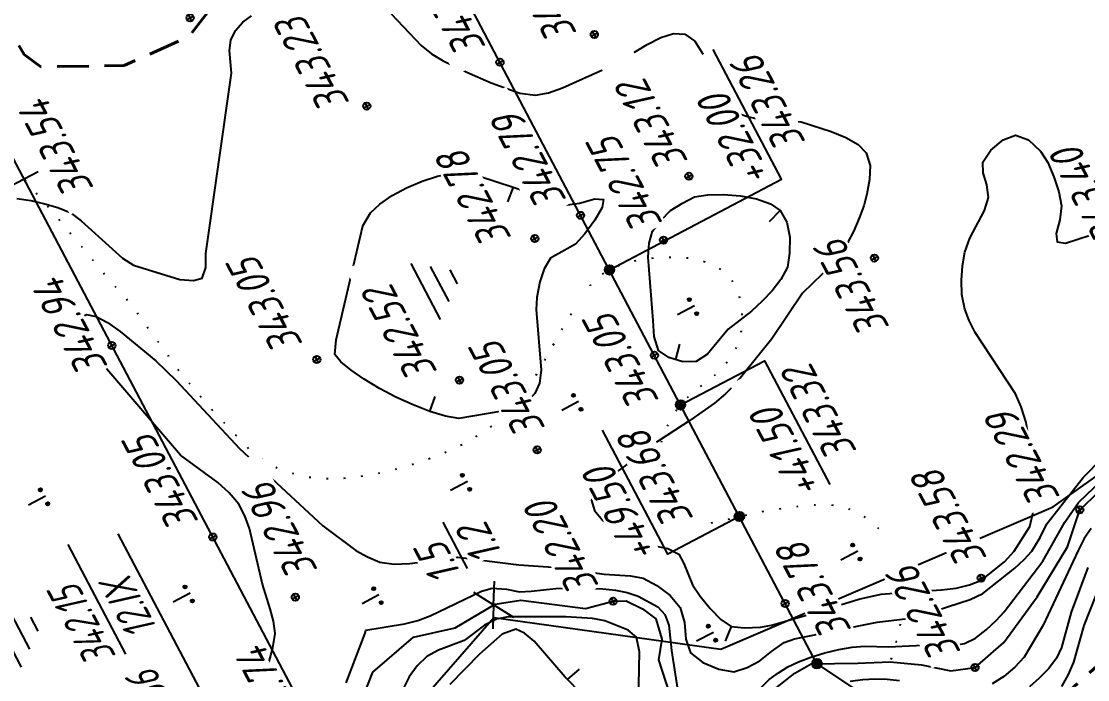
# Model space of a CAD drawing. Extents: x 1517488 to 1518012, y 2189588 to 2190112.
# Drawn here: x 1517759.7 to 1517827, y 2189834.9 to 2189876.4 of the extents above; entities that cross this region are included whole.
import ezdxf
from ezdxf.enums import TextEntityAlignment as Align

# ---------------------------------------------------------------- set-up
doc = ezdxf.new("R2010")
doc.units = 0
doc.linetypes.add('IZ_HIDDEN', pattern=[3, 2, -1])
doc.linetypes.add('ИИDot', pattern=[1, 0, -1])
for name, color, linetype, lineweight in [('ИИ_БОЛОТО_025', 3, 'Continuous', 25), ('ИИ_ГИДРОГРАФИЯ_025', 3, 'Continuous', 25), ('ИИ_ГИДРОЛОГИЯ_025', 150, 'Continuous', 25), ('ИИ_КОНТУР_025', 7, 'ИИDot', 25), ('ИИ_ОТМЕТКА_025', 7, 'Continuous', 25), ('ИИ_ПИКЕТАЖ_025', 7, 'Continuous', 25), ('ИИ_РАЗМЕР_025', 7, 'Continuous', 25), ('ИИ_РЕЛЬЕФ_025', 34, 'Continuous', 25), ('ИИ_ТЕКСТ_025', 7, 'Continuous', 25), ('ИИ_ТРАССА_ТРУБ_025', 7, 'Continuous', 25), ('ИИ_УГОДЬЯ_025', 7, 'Continuous', 25)]:
    doc.layers.add(name, color=color, linetype=linetype, lineweight=lineweight)
doc.styles.add('VNIPISIMPLEXCUR', font='simplex.shx', dxfattribs={"width": 0.8, "oblique": 15})
doc.dimstyles.new('ИИ-1000-м-dm$2', dxfattribs={"dimtxt": 2.5, "dimasz": 2.5, "dimexe": 1.25, "dimexo": 0, "dimgap": 1, "dimtad": 2, "dimtoh": 1, "dimzin": 1, "dimdsep": 46, "dimtxsty": 'VNIPISIMPLEXCUR', "dimcen": 2.5, "dimaunit": 1, "dimazin": 0, "dimtfac": 1, "dimtmove": 1, "dimatfit": 2, "dimfxl": 1, "dimarcsym": 0})

# ---------------------------------------------------------------- blocks, each defined once
blk = doc.blocks.new('PICKET')
at = {"color": 0, "linetype": 'Continuous', "lineweight": 25}
for p, q in [((-0.23, 0), (0.23, 0)), ((0, 0.23), (0, -0.23))]:
    blk.add_line(p, q, dxfattribs=at)
blk.add_circle((0, 0), 0.23, dxfattribs=at)
at = {"color": 0, "linetype": 'Continuous', "style": 'VNIPISIMPLEXCUR', "oblique": 15, "width": 0.8}
blk.add_attdef('OTMETKA', (1.25, 0.3), '', height=2, dxfattribs=at)
at = {"color": 8, "linetype": 'Continuous', "style": 'VNIPISIMPLEXCUR', "oblique": 15, "width": 0.8, "flags": 1}
blk.add_attdef('NOMER', (1.25, -2.7), '', height=2, dxfattribs=at)
blk = doc.blocks.new('ИИ05407')
at = {"linetype": 'Continuous', "lineweight": 25}
h = blk.add_hatch(color=0, dxfattribs=at)
edge = h.paths.add_edge_path()
edge.add_arc((-0.5, 0.1), 0.1, 0, 360)
h = blk.add_hatch(color=0, dxfattribs=at)
edge = h.paths.add_edge_path()
edge.add_arc((0.5, 0.1), 0.1, 0, 360)
at = {"color": 0, "linetype": 'Continuous', "lineweight": 25}
blk.add_lwpolyline([(0, 0), (0, 1.2)], dxfattribs=at)
for centre in [(-0.5, 0.1), (0.5, 0.1)]:
    blk.add_circle(centre, 0.1, dxfattribs=at)
blk = doc.blocks.new('ИИ05468')
at = {"color": 0, "linetype": 'Continuous', "lineweight": 25}
for points in [[(-2, 1), (2, 1)], [(-1.25, 0), (1.25, 0)], [(-0.5, -1), (0.5, -1)]]:
    blk.add_lwpolyline(points, dxfattribs=at)
blk = doc.blocks.new('ИИ15001')
at = {"color": 0, "linetype": 'Continuous', "lineweight": 25}
blk.add_lwpolyline([(0, 1), (0, -1)], dxfattribs=at)
at = {"color": 0, "linetype": 'Continuous', "lineweight": 25, "style": 'VNIPISIMPLEXCUR', "oblique": 15, "width": 0.8}
blk.add_attdef('STATIONING', text='', height=2, dxfattribs=at).set_placement((0, 2), align=Align.CENTER)
at = {"color": 7, "linetype": 'Continuous', "lineweight": 25, "style": 'VNIPISIMPLEXCUR', "oblique": 15, "width": 0.8}
blk.add_attdef('HEIGHT', text='', height=2, dxfattribs=at).set_placement((0, -2), align=Align.TOP_CENTER)
blk = doc.blocks.new('ИИ053296')
at = {"color": 0, "linetype": 'Continuous', "lineweight": 25}
blk.add_lwpolyline([(0, 0), (1, 0)], dxfattribs=at)
blk = doc.blocks.new('ИИ052382')
at = {"color": 0, "linetype": 'Continuous', "lineweight": 25}
blk.add_lwpolyline([(1.299, 0.75), (0, 0), (1.299, -0.75)], dxfattribs=at)
at = {"color": 0, "linetype": 'Continuous', "style": 'VNIPISIMPLEXCUR', "oblique": 15, "width": 0.8}
for tag, p in [('WIDTH', (2, 0.7)), ('DEPTH', (2, -2.7))]:
    blk.add_attdef(tag, p, '', height=2, dxfattribs=at)
blk = doc.blocks.new('ИИ052821')
at = {"linetype": 'Continuous', "lineweight": 25}
for points in [[(0.5, 3.2), (0.5, 4), (-0.5, 4), (-0.5, 3.2)], [(0.5, 1.6), (0.5, 2.4), (-0.5, 2.4), (-0.5, 1.6)], [(0.5, 0), (0.5, 0.8), (-0.5, 0.8), (-0.5, 0)]]:
    blk.add_hatch(color=0, dxfattribs=at).paths.add_polyline_path(points)
at = {"color": 0, "linetype": 'Continuous', "lineweight": 25}
blk.add_lwpolyline([(-0.5, 0), (0.5, 0), (0.5, 4), (-0.5, 4)], close=True, dxfattribs=at)
for points in [[(-0.5, 3.2), (0.5, 3.2)], [(-0.5, 2.4), (0.5, 2.4)], [(-0.5, 1.6), (0.5, 1.6)], [(-0.5, 0.8), (0.5, 0.8)]]:
    blk.add_lwpolyline(points, dxfattribs=at)
at = {"color": 0, "linetype": 'Continuous', "style": 'VNIPISIMPLEXCUR', "oblique": 15, "width": 0.8}
for tag, p in [('HEIGHT', (1.2, 2.7)), ('DATA', (1.2, -0.7))]:
    blk.add_attdef(tag, p, '', height=2, dxfattribs=at)
at = {"color": 0, "linetype": 'Continuous', "style": 'VNIPISIMPLEXCUR', "oblique": 15, "width": 0.8, "flags": 8}
blk.add_attdef('CAPTION', text='', height=2, dxfattribs=at).set_placement((-1.75, 0), align=Align.RIGHT)
blk = doc.blocks.new('*D23')
at = {"layer": 'Defpoints', "color": 0, "transparency": 16777216}
for p in [(1517814.441, 2189993.765), (1517707.086, 2189966.699), (1517724.752, 2189945.437), (1517583.525, 2189878.795), (1517834.42, 2189724.983)]:
    blk.add_point(p, dxfattribs=at)
at = {"layer": 'ИИ_РАЗМЕР_025', "color": 0, "lineweight": -2, "transparency": 16777216}
for p, q in [((1517724.44, 2189943.751), (1517731.324, 2189944.207)), ((1517731.324, 2189944.207), (1517734.849, 2189937.516))]:
    blk.add_line(p, q, dxfattribs=at)
blk.add_arc((1517718.097, 2189945.797), 6.664, 315.03946, 9.20858, dxfattribs=at)
at = {"layer": 'ИИ_РАЗМЕР_025', "color": 0, "transparency": 16777216}
for points in [[(1517724.359, 2189946.761), (1517724.993, 2189946.966), (1517724.063, 2189948.767)], [(1517723.011, 2189940.82), (1517722.615, 2189941.356), (1517721.204, 2189939.901)]]:
    blk.add_solid(points, dxfattribs=at)
at = {"layer": 'ИИ_РАЗМЕР_025', "color": 0, "transparency": 16777216, "insert": (1517731.707, 2189939.852), "char_height": 2, "attachment_point": 5, "rotation": 117.7798, "style": 'VNIPISIMPLEXCUR'}
blk.add_mtext("88°41'", dxfattribs=at)
blk = doc.blocks.new('*D24')
at = {"layer": 'Defpoints', "color": 0, "transparency": 16777216}
for p in [(1517814.441, 2189993.765), (1517687.048, 2189924.909), (1517697, 2189900), (1517583.525, 2189878.795), (1517720.64, 2189855.08)]:
    blk.add_point(p, dxfattribs=at)
at = {"layer": 'ИИ_РАЗМЕР_025', "color": 0, "lineweight": -2, "transparency": 16777216}
for p, q in [((1517687.671, 2189926.226), (1517697.747, 2189927.842)), ((1517697.747, 2189927.842), (1517701.414, 2189920.882)), ((1517697, 2189900), (1517684.337, 2189924.061))]:
    blk.add_line(p, q, dxfattribs=at)
blk.add_arc((1517682.283, 2189927.965), 5.662, 318.10359, 6.12109, dxfattribs=at)
at = {"layer": 'ИИ_РАЗМЕР_025', "color": 0, "transparency": 16777216}
for points in [[(1517687.592, 2189928.475), (1517688.232, 2189928.662), (1517687.351, 2189930.489)], [(1517686.702, 2189923.922), (1517686.292, 2189924.447), (1517684.919, 2189922.955)]]:
    blk.add_solid(points, dxfattribs=at)
at = {"layer": 'ИИ_РАЗМЕР_025', "color": 0, "transparency": 16777216, "insert": (1517698.201, 2189923.353), "char_height": 2, "attachment_point": 5, "rotation": 117.7798, "style": 'VNIPISIMPLEXCUR'}
blk.add_mtext("88°43'", dxfattribs=at)
blk = doc.blocks.new('ИИ15002')
at = {"linetype": 'Continuous', "lineweight": 25}
h = blk.add_hatch(color=0, dxfattribs=at)
edge = h.paths.add_edge_path()
edge.add_arc((0, 0), 0.3, 0, 360)
at = {"color": 0, "linetype": 'Continuous', "lineweight": 25}
blk.add_circle((0, 0), 0.3, dxfattribs=at)
at = {"color": 0, "linetype": 'Continuous', "style": 'VNIPISIMPLEXCUR', "oblique": 15, "width": 0.8}
blk.add_attdef('STATIONING', (1, 1.3), '', height=2, rotation=90, dxfattribs=at)
at = {"color": 7, "linetype": 'Continuous', "style": 'VNIPISIMPLEXCUR', "oblique": 15, "width": 0.8}
blk.add_attdef('HEIGHT', text='', height=2, dxfattribs=at).set_placement((0, -1.3), align=Align.TOP_CENTER)

msp = doc.modelspace()

# ---------------------------------------------------------------- linework, layer by layer
for points in [[(1517635.199, 2189795.663), (1517677.517, 2189804.269), (1517717.068, 2189811.832), (1517742.304, 2189813.513), (1517763.935, 2189814.954), (1517781.509, 2189829.603), (1517789.518, 2189838.799), (1517803.837, 2189836.803), (1517824.815, 2189845.78), (1517840.494, 2189856.944), (1517860.318, 2189858.208), (1517887.886, 2189842.869)], [(1517766.303, 2189836.491), (1517762.66, 2189843.407)]]:
    msp.add_lwpolyline(points)
at = {"layer": 'ИИ_ГИДРОГРАФИЯ_025', "flags": 128}
for points in [[(1517807.234, 2189834.269), (1517808.519, 2189835.285), (1517809.536, 2189835.883), (1517812.495, 2189835.913), (1517814.528, 2189836.002), (1517816.501, 2189835.823), (1517818.354, 2189835.435), (1517819.879, 2189835.644), (1517821.702, 2189837.228), (1517823.795, 2189840.098), (1517825.708, 2189843.267), (1517826.485, 2189845.598), (1517828.518, 2189847.511)], [(1517781.107, 2189833.372), (1517781.885, 2189835.345), (1517784.455, 2189837.557), (1517787.086, 2189838.155), (1517789.597, 2189839.649), (1517791.211, 2189839.889), (1517792.527, 2189839.739), (1517795.307, 2189839.38), (1517797.04, 2189839.829), (1517797.877, 2189839.859), (1517798.894, 2189839.351), (1517799.731, 2189838.723), (1517800.119, 2189837.437), (1517799.91, 2189836.122), (1517800.807, 2189833.342)]]:
    msp.add_lwpolyline(points, dxfattribs=at)
at = {"layer": 'ИИ_ГИДРОЛОГИЯ_025', "linetype": 'IZ_HIDDEN', "lineweight": 40, "flags": 128}
for points in [[(1517890.671, 2189849.344), (1517885.537, 2189845.992), (1517880.868, 2189844.827), (1517876.66, 2189846.061), (1517875.192, 2189848.847), (1517874.271, 2189852.029), (1517870.315, 2189855.445), (1517868.231, 2189857.151), (1517865.163, 2189860.927), (1517861.656, 2189863.286), (1517858.873, 2189867.751), (1517856.858, 2189872.19), (1517853.696, 2189878.397), (1517848.122, 2189888.552), (1517845.295, 2189891.053), (1517842.513, 2189893.47), (1517836.704, 2189897.744), (1517832.914, 2189897.365), (1517822.644, 2189889.369), (1517816.612, 2189888.132), (1517811.258, 2189887.038), (1517805.59, 2189884.699), (1517800.433, 2189882.414), (1517794.369, 2189880.621), (1517788.083, 2189879.251), (1517781.757, 2189880.561), (1517775.523, 2189880.729), (1517771.961, 2189877.666), (1517770.301, 2189875.497), (1517766.201, 2189873.661), (1517760.935, 2189873.563), (1517759.875, 2189874.35), (1517759.123, 2189875.675), (1517758.017, 2189876.652), (1517757.341, 2189877.491), (1517754.807, 2189880.567), (1517750.157, 2189886.025), (1517747.525, 2189887.449), (1517744.168, 2189893.537), (1517734.67, 2189898.122), (1517722.185, 2189895.794), (1517713.62, 2189895.518), (1517698.952, 2189894.576), (1517685.404, 2189889.981), (1517675.898, 2189886.668), (1517653.849, 2189881.602), (1517648.858, 2189882.12), (1517644.076, 2189884.078), (1517641.732, 2189886.232), (1517639.205, 2189885.747), (1517634.695, 2189881.677), (1517626.017, 2189877.902), (1517620.833, 2189876.711)], [(1517767.729, 2189759.258), (1517774.05, 2189760.258), (1517776.799, 2189764.995), (1517783.326, 2189771.584), (1517794.266, 2189785.432), (1517798.97, 2189791.061), (1517801.114, 2189792.19), (1517806.322, 2189794.523), (1517810.193, 2189796.014), (1517815.085, 2189797.906), (1517817.691, 2189800.238), (1517817.266, 2189804.945), (1517814.198, 2189811.549), (1517811.615, 2189818.271), (1517807.591, 2189818.891), (1517800.391, 2189815.92), (1517793.4, 2189813.333), (1517790.003, 2189812.503), (1517786.431, 2189812.265), (1517785.854, 2189813.879), (1517787.654, 2189815.923), (1517790.582, 2189818.424), (1517794.977, 2189820.739), (1517802.436, 2189824.258), (1517807.069, 2189825.602), (1517811.922, 2189828.457), (1517817.876, 2189828.853), (1517823.551, 2189832.117), (1517828.657, 2189836.725), (1517831.188, 2189842.579), (1517834.628, 2189846.446), (1517839.057, 2189849.738), (1517841.72, 2189851.963), (1517844.571, 2189853.354), (1517852.7, 2189852.511), (1517859.346, 2189851.157), (1517863.553, 2189849.058), (1517865.58, 2189845.338), (1517865.482, 2189841.173), (1517865.627, 2189839.361), (1517868.765, 2189837.373), (1517869.921, 2189835.933), (1517871.672, 2189833.836), (1517877.209, 2189832.33), (1517883.588, 2189833.319), (1517898.79, 2189836.797)]]:
    msp.add_lwpolyline(points, dxfattribs=at)
at = {"layer": 'ИИ_КОНТУР_025', "linetype": 'ИИDot', "flags": 128}
msp.add_lwpolyline([(1517792.117, 2189929.63), (1517789.137, 2189924.047), (1517787.686, 2189921.519), (1517786.261, 2189919.165), (1517784.863, 2189916.986), (1517783.491, 2189914.983), (1517782.145, 2189913.154), (1517779.577, 2189910.013), (1517775.754, 2189905.629), (1517774.115, 2189903.984), (1517773.043, 2189902.932), (1517772.051, 2189901.655), (1517770.782, 2189899.541), (1517767.66, 2189893.849), (1517767.117, 2189893.037), (1517766.555, 2189892.328), (1517765.973, 2189891.721), (1517765.372, 2189891.217), (1517764.75, 2189890.815), (1517764.109, 2189890.516), (1517762.771, 2189890.178), (1517759.139, 2189889.552), (1517755.941, 2189889.099), (1517753.358, 2189888.576), (1517750.615, 2189887.86), (1517748.879, 2189887.262), (1517747.435, 2189886.549), (1517746.823, 2189886.151), (1517746.283, 2189885.723), (1517745.817, 2189885.267), (1517745.424, 2189884.783), (1517744.758, 2189883.686), (1517744.183, 2189882.387), (1517743.702, 2189880.887), (1517743.152, 2189878.325), (1517742.669, 2189875.186), (1517742.639, 2189874.206), (1517742.824, 2189873.487), (1517743.233, 2189872.901), (1517743.851, 2189872.454), (1517744.64, 2189872.161), (1517746.524, 2189871.89), (1517748.795, 2189871.337), (1517752.123, 2189870.36), (1517753.366, 2189869.943), (1517754.523, 2189869.482), (1517755.594, 2189868.977), (1517758.443, 2189867.453), (1517759.874, 2189866.493), (1517761.775, 2189864.297), (1517765.39, 2189859.959), (1517766.488, 2189858.752), (1517769.771, 2189854.215), (1517771.731, 2189851.922), (1517773.807, 2189849.69), (1517774.639, 2189848.952), (1517775.577, 2189848.371), (1517776.62, 2189847.947), (1517777.769, 2189847.681), (1517779.025, 2189847.571), (1517780.386, 2189847.619), (1517781.853, 2189847.825), (1517783.426, 2189848.187), (1517784.983, 2189848.661), (1517786.402, 2189849.2), (1517787.683, 2189849.804), (1517788.826, 2189850.473), (1517789.831, 2189851.207), (1517790.698, 2189852.007), (1517791.427, 2189852.872), (1517792.018, 2189853.802), (1517794.283, 2189857.8), (1517795.31, 2189859.416), (1517795.638, 2189859.835), (1517796.018, 2189860.208), (1517796.451, 2189860.537), (1517796.936, 2189860.82), (1517797.475, 2189861.058), (1517798.709, 2189861.399), (1517800.106, 2189861.562), (1517801.37, 2189861.562), (1517802.454, 2189861.401), (1517803.358, 2189861.081), (1517804.08, 2189860.598), (1517804.374, 2189860.294), (1517804.622, 2189859.946), (1517804.984, 2189859.124), (1517805.164, 2189858.132), (1517805.187, 2189857.572), (1517805.149, 2189857), (1517805.036, 2189856.449), (1517804.848, 2189855.917), (1517804.585, 2189855.406), (1517804.246, 2189854.915), (1517803.832, 2189854.443), (1517803.343, 2189853.992), (1517802.207, 2189853.126), (1517801.699, 2189852.664), (1517801.254, 2189852.174), (1517800.871, 2189851.656), (1517800.551, 2189851.111), (1517800.294, 2189850.538), (1517800.099, 2189849.938), (1517799.792, 2189848.097), (1517799.572, 2189845.678), (1517799.566, 2189845.3), (1517799.631, 2189844.977), (1517799.827, 2189844.733), (1517800.153, 2189844.566), (1517800.61, 2189844.477), (1517801.197, 2189844.466), (1517802.763, 2189844.677), (1517806.625, 2189845.534), (1517809.011, 2189845.876), (1517810.326, 2189845.941), (1517810.918, 2189845.905), (1517811.49, 2189845.796), (1517812.043, 2189845.614), (1517812.574, 2189845.36), (1517813.086, 2189845.033), (1517813.578, 2189844.633), (1517814.05, 2189844.16), (1517814.502, 2189843.615), (1517814.888, 2189842.987), (1517815.166, 2189842.267), (1517815.333, 2189841.454), (1517815.391, 2189840.549), (1517815.34, 2189839.551), (1517815.179, 2189838.461), (1517814.908, 2189837.278), (1517814.528, 2189836.002)], dxfattribs=at)
at = {"layer": 'ИИ_ОТМЕТКА_025'}
msp.add_lwpolyline([(1517765.8, 2189844.085), (1517773.602, 2189829.274), (1517779.828, 2189827.158)], dxfattribs=at)
at = {"layer": 'ИИ_ПИКЕТАЖ_025', "color": 34}
for points, elevation in [([(1517796.81, 2189860.746), (1517807.669, 2189866.467), (1517803.348, 2189874.669)], 343.26), ([(1517801.299, 2189852.224), (1517806.602, 2189855.017), (1517810.72, 2189847.2)], 343.32), ([(1517805.012, 2189845.176), (1517800.497, 2189842.797), (1517796.368, 2189850.634)], 343.68), ([(1517809.905, 2189835.887), (1517819.892, 2189829.233), (1517826.853, 2189816.02)], 342.24)]:
    msp.add_lwpolyline(points, dxfattribs=dict(at, elevation=elevation))
at = {"layer": 'ИИ_РЕЛЬЕФ_025'}
for points, elevation in [([(1517759.41, 2189865.261), (1517760.311, 2189865.122), (1517761.182, 2189864.929), (1517762.011, 2189864.678), (1517762.787, 2189864.368), (1517763.483, 2189863.844), (1517766.086, 2189861.479), (1517766.776, 2189861.045), (1517769.71, 2189860.149), (1517770.56, 2189860.085), (1517771.123, 2189860.221), (1517771.347, 2189860.906), (1517771.336, 2189861.79), (1517772.962, 2189873.174), (1517772.829, 2189874.605), (1517772.917, 2189875.26), (1517773.217, 2189875.859), (1517773.68, 2189876.382), (1517774.229, 2189876.781)], 343.5), ([(1517783.038, 2189876.92), (1517784.921, 2189874.924), (1517785.575, 2189874.392), (1517786.313, 2189873.953), (1517787.822, 2189873.24), (1517789.339, 2189872.564), (1517791.167, 2189871.905), (1517792.148, 2189871.782), (1517792.971, 2189871.926), (1517793.848, 2189872.237), (1517796.572, 2189873.458), (1517797.429, 2189873.899), (1517799.195, 2189874.972), (1517800.052, 2189875.414), (1517800.855, 2189875.666), (1517801.578, 2189875.634), (1517802.203, 2189875.181), (1517802.715, 2189874.357), (1517803.622, 2189872.264), (1517804.128, 2189871.326), (1517804.741, 2189870.683), (1517805.514, 2189870.428), (1517806.318, 2189870.242), (1517808.912, 2189870.095), (1517810.794, 2189869.491), (1517811.721, 2189869.107), (1517812.498, 2189868.658), (1517813.02, 2189868.138), (1517813.253, 2189867.346), (1517813.224, 2189866.459), (1517813.046, 2189865.527), (1517812.855, 2189864.794), (1517812.578, 2189864.012), (1517812.233, 2189863.221), (1517811.84, 2189862.461), (1517811.418, 2189861.772), (1517810.875, 2189861.084), (1517808.999, 2189859.285), (1517807.066, 2189856.393), (1517804.787, 2189853.581), (1517804.124, 2189852.919), (1517803.432, 2189852.338), (1517801.885, 2189851.248), (1517799.465, 2189849.659), (1517798.751, 2189849.075), (1517797.122, 2189847.893), (1517796.408, 2189847.309), (1517795.895, 2189846.741), (1517795.683, 2189846.196), (1517795.869, 2189845.56), (1517796.386, 2189844.93), (1517797.777, 2189843.868), (1517798.608, 2189843.538), (1517800.498, 2189843.156), (1517801.197, 2189842.811), (1517801.505, 2189842.203), (1517802.043, 2189840.867), (1517802.545, 2189840.147), (1517803.164, 2189839.37), (1517803.834, 2189838.683), (1517804.491, 2189838.231), (1517805.341, 2189838.153), (1517806.342, 2189838.188), (1517807.032, 2189838.317), (1517809.69, 2189839.078), (1517812.544, 2189839.964), (1517813.949, 2189840.28), (1517815.844, 2189840.433), (1517817.774, 2189840.546), (1517818.688, 2189840.662), (1517819.532, 2189840.857), (1517820.282, 2189841.16), (1517821.731, 2189842.323), (1517822.346, 2189842.996), (1517823.335, 2189844.542), (1517823.535, 2189845.374), (1517823.613, 2189846.346), (1517823.596, 2189847.394), (1517823.381, 2189849.472), (1517823.103, 2189851.114), (1517822.792, 2189852.104), (1517822.432, 2189852.918), (1517819.886, 2189856.794), (1517819.504, 2189857.544), (1517819.238, 2189858.27), (1517819.056, 2189859.205), (1517819.017, 2189860.11), (1517819.089, 2189860.995), (1517819.24, 2189861.869), (1517819.556, 2189862.76), (1517820.47, 2189864.5), (1517820.725, 2189865.31), (1517820.629, 2189866.113), (1517820.386, 2189866.873), (1517820.382, 2189867.56), (1517820.883, 2189868.3), (1517821.662, 2189868.956), (1517822.423, 2189869.261), (1517823.261, 2189868.969), (1517824.016, 2189868.242), (1517824.463, 2189867.532), (1517824.859, 2189866.626), (1517825.165, 2189865.667), (1517825.339, 2189864.793), (1517825.238, 2189863.901), (1517825.007, 2189863.053), (1517825.053, 2189862.513), (1517825.582, 2189862.442), (1517827.136, 2189862.936)], 343.5), ([(1517774.964, 2189830.677), (1517775.089, 2189835.083), (1517775.565, 2189836.886), (1517775.716, 2189837.8), (1517775.624, 2189838.564), (1517775.413, 2189839.344), (1517774.92, 2189840.913), (1517774.097, 2189844.413), (1517773.808, 2189845.224), (1517773.419, 2189845.958), (1517772.814, 2189846.677), (1517772.108, 2189847.317), (1517769.746, 2189849.053), (1517764.851, 2189854.779), (1517762.879, 2189856.448), (1517762.643, 2189856.924), (1517763.043, 2189857.553), (1517763.819, 2189857.93), (1517764.417, 2189857.802), (1517765.134, 2189857.421), (1517765.928, 2189856.866), (1517768.188, 2189855.015), (1517769.472, 2189853.762), (1517773.467, 2189849.464), (1517778.732, 2189844.585), (1517780.813, 2189843.036), (1517781.55, 2189842.631), (1517782.315, 2189842.3), (1517783.231, 2189842.178), (1517784.21, 2189842.217), (1517787.251, 2189842.61), (1517791.086, 2189842.129), (1517793.546, 2189841.962), (1517796.478, 2189841.545), (1517798.134, 2189841.432), (1517798.94, 2189841.279), (1517799.812, 2189840.822), (1517800.641, 2189840.184), (1517801.282, 2189839.43), (1517801.544, 2189838.49), (1517801.621, 2189837.436), (1517801.926, 2189836.569), (1517802.706, 2189835.961), (1517803.717, 2189835.542), (1517804.653, 2189835.381), (1517805.5, 2189835.65), (1517806.299, 2189836.065), (1517807.033, 2189836.652), (1517807.835, 2189837.228), (1517808.49, 2189837.458), (1517813.713, 2189838.506), (1517815.995, 2189838.792), (1517819.578, 2189839.929), (1517820.382, 2189840.322), (1517822.384, 2189841.927), (1517822.979, 2189842.463), (1517823.455, 2189842.991), (1517823.991, 2189843.864), (1517824.4, 2189844.722), (1517826.71, 2189847.642), (1517836.452, 2189857.569)], 343), ([(1517806.292, 2189834.294), (1517806.884, 2189834.883), (1517807.483, 2189835.319), (1517808.07, 2189835.682), (1517808.736, 2189836.007), (1517809.516, 2189836.302), (1517810.396, 2189836.57), (1517811.294, 2189836.79), (1517812.126, 2189836.939), (1517812.924, 2189836.993), (1517814.43, 2189836.954), (1517817.038, 2189837.069), (1517818.516, 2189837.033), (1517819.221, 2189837.153), (1517819.916, 2189837.508), (1517820.573, 2189838.018), (1517821.204, 2189838.605), (1517821.717, 2189839.167), (1517824.156, 2189842.352), (1517825.536, 2189844.821), (1517826.408, 2189846.072), (1517837.293, 2189856.501)], 342.5), ([(1517827.205, 2189844.416), (1517826.776, 2189843.799), (1517826.382, 2189843.042), (1517824.185, 2189838.327), (1517822.985, 2189836.291), (1517822.382, 2189835.662), (1517821.692, 2189835.088), (1517820.952, 2189834.624)], 342.5), ([(1517826.996, 2189841.967), (1517825.936, 2189839.137), (1517825.345, 2189836.91), (1517825.026, 2189836.236), (1517824.538, 2189835.587), (1517823.934, 2189834.967), (1517823.307, 2189834.432)], 343), ([(1517827.893, 2189841.226), (1517826.743, 2189838.306), (1517826.098, 2189835.976), (1517825.758, 2189835.2), (1517825.336, 2189834.449)], 343.5), ([(1517780.191, 2189834.677), (1517781.393, 2189837.812), (1517781.441, 2189837.999), (1517783.872, 2189838.401), (1517784.725, 2189838.621), (1517785.491, 2189838.913), (1517788.745, 2189840.47), (1517789.402, 2189840.652), (1517790.308, 2189840.585), (1517791.14, 2189840.428), (1517791.878, 2189840.46), (1517793.423, 2189840.632), (1517795.445, 2189840.665), (1517796.404, 2189840.618), (1517797.188, 2189840.522), (1517797.931, 2189840.378), (1517798.624, 2189840.148), (1517799.857, 2189839.47), (1517800.31, 2189838.987), (1517800.551, 2189838.309), (1517800.718, 2189836.717), (1517801.158, 2189834.012)], 342.5), ([(1517798.639, 2189833.501), (1517798.715, 2189836.642), (1517798.518, 2189837.563), (1517798.003, 2189838.013), (1517796.529, 2189838.596), (1517795.732, 2189838.741), (1517794.052, 2189838.837), (1517790.428, 2189838.842), (1517789.676, 2189838.693), (1517788.922, 2189838.325), (1517787.655, 2189837.355), (1517786.021, 2189836.751), (1517785.299, 2189836.334), (1517784.685, 2189835.756), (1517784.182, 2189835.056), (1517783.805, 2189834.295)], 342.5), ([(1517796.244, 2189832.759), (1517794.017, 2189835.031), (1517792.065, 2189837.309), (1517791.462, 2189837.824), (1517790.913, 2189838.064), (1517790.042, 2189837.752), (1517788.618, 2189836.497), (1517786.748, 2189834.575)], 343), ([(1517815.123, 2189834.814), (1517814.333, 2189834.884), (1517813.549, 2189834.908), (1517812.805, 2189834.878), (1517811.998, 2189834.769)], 342.5)]:
    msp.add_lwpolyline(points, dxfattribs=dict(at, elevation=elevation))
at = {"layer": 'ИИ_РЕЛЬЕФ_025', "elevation": 343}
for points in [[(1517792.23, 2189859.012), (1517792.187, 2189858.255), (1517792.497, 2189854.426), (1517792.399, 2189853.594), (1517792.112, 2189852.94), (1517791.583, 2189852.412), (1517790.864, 2189852.058), (1517790.016, 2189851.83), (1517787.317, 2189851.367), (1517786.461, 2189851.515), (1517785.478, 2189851.809), (1517784.42, 2189852.221), (1517783.341, 2189852.718), (1517782.293, 2189853.27), (1517781.33, 2189853.846), (1517780.504, 2189854.415), (1517779.869, 2189854.947), (1517779.477, 2189855.411), (1517779.572, 2189856.341), (1517781.24, 2189863.537), (1517781.724, 2189864.357), (1517782.324, 2189864.9), (1517783.108, 2189865.437), (1517784.016, 2189865.934), (1517784.987, 2189866.357), (1517785.961, 2189866.672), (1517786.879, 2189866.845), (1517787.709, 2189866.832), (1517788.543, 2189866.688), (1517791.897, 2189865.592), (1517793.281, 2189865.011), (1517793.995, 2189864.83), (1517794.927, 2189864.961), (1517795.886, 2189865.226), (1517796.438, 2189865.202), (1517796.355, 2189864.695), (1517795.894, 2189863.885), (1517795.265, 2189863.023), (1517794.679, 2189862.365), (1517793.091, 2189861.481), (1517792.696, 2189860.819), (1517792.428, 2189859.986)], [(1517799.564, 2189857.558), (1517799.253, 2189861.556), (1517799.309, 2189862.443), (1517799.525, 2189863.196), (1517800.062, 2189863.875), (1517800.66, 2189864.503), (1517801.411, 2189864.957), (1517802.182, 2189865.362), (1517803.011, 2189865.495), (1517804.01, 2189865.517), (1517805.073, 2189865.428), (1517806.093, 2189865.229), (1517806.966, 2189864.922), (1517807.584, 2189864.508), (1517808.005, 2189863.768), (1517808.188, 2189862.808), (1517808.183, 2189861.803), (1517808.041, 2189860.929), (1517807.634, 2189860.144), (1517807.072, 2189859.436), (1517806.444, 2189858.772), (1517805.769, 2189858.153), (1517804.304, 2189857.013), (1517802.995, 2189855.424), (1517802.278, 2189854.956), (1517801.445, 2189854.95), (1517800.558, 2189855.224), (1517799.906, 2189855.668), (1517799.633, 2189856.539)]]:
    msp.add_lwpolyline(points, close=True, dxfattribs=at)
at = {"layer": 'ИИ_ТЕКСТ_025'}
msp.add_lwpolyline([(1517787.854, 2189841.906), (1517786.323, 2189844.812)], dxfattribs=at)
at = {"layer": 'ИИ_ТРАССА_ТРУБ_025', "color": 34}
msp.add_lwpolyline([(1517809.905, 2189835.887), (1517734.833, 2189978.395)], dxfattribs=at)
at = {"layer": 'ИИ_ТРАССА_ТРУБ_025', "color": 4}
msp.add_lwpolyline([(1517834.42, 2189724.983), (1517707.086, 2189966.699)], dxfattribs=at)

# ---------------------------------------------------------------- block references
at = {"layer": 'ИИ_БОЛОТО_025', "rotation": 117.7797222222222}
for p in [(1517786.111, 2189859.853), (1517759.656, 2189837.911)]:
    msp.add_blockref('ИИ05468', p, dxfattribs=at)
at = {"layer": 'ИИ_ОТМЕТКА_025'}
ref = msp.add_blockref('PICKET', (1517770.348, 2189876.66, 343.63), dxfattribs=dict(at, rotation=117.7797222222222))
ref.add_attrib('OTMETKA', '343.63', (1517769.5, 2189877.626, 343.63), dxfattribs={"layer": '0', "color": 0, "height": 2, "rotation": 117.77972, "style": 'VNIPISIMPLEXCUR', "oblique": 15, "width": 0.8})
at = {"layer": 'ИИ_РЕЛЬЕФ_025'}
for p, rotation in [((1517790.743, 2189865.969, 343), 249.0216509759176), ((1517807.584, 2189864.508, 343), 226.0748429250961), ((1517801.002, 2189855.087, 343), 75.50206988049624), ((1517785.478, 2189851.809, 343), 70.66864869383738), ((1517804.491, 2189838.231, 343.5), 248.0505590359178), ((1517794.162, 2189834.883, 343), 41.38569371591772)]:
    msp.add_blockref('ИИ053296', p, dxfattribs=dict(at, rotation=rotation))
at = {"layer": 'ИИ_ТЕКСТ_025', "rotation": 117.7797222222222}
msp.add_blockref('ИИ052382', (1517789.503, 2189839.594), dxfattribs=at)
at = {"layer": 'ИИ_УГОДЬЯ_025', "rotation": 117.7797222222222}
for p in [(1517802.171, 2189858.476), (1517794.866, 2189852.434), (1517787.847, 2189847.387), (1517761.223, 2189846.463), (1517812.483, 2189842.984), (1517770.349, 2189840.334), (1517782.263, 2189840.225), (1517803.369, 2189837.865)]:
    msp.add_blockref('ИИ05407', p, dxfattribs=at)

# ---------------------------------------------------------------- next in the draw order: wipeouts: each hides what was drawn before it
at = {"lineweight": 0}
for points, layer in [([(1517789.114, 2189874.083), (1517785.159, 2189881.59), (1517783.142, 2189880.527), (1517787.096, 2189873.02)], 'ИИ_ОТМЕТКА_025'), ([(1517780.598, 2189871.314), (1517776.608, 2189878.889), (1517774.591, 2189877.826), (1517778.581, 2189870.252)], 'ИИ_ОТМЕТКА_025'), ([(1517794.217, 2189864.874), (1517790.298, 2189872.314), (1517788.281, 2189871.251), (1517792.2, 2189863.811)], 'ИИ_ОТМЕТКА_025'), ([(1517829.58, 2189863.009), (1517825.638, 2189870.493), (1517823.62, 2189869.43), (1517827.563, 2189861.946)], 'ИИ_ОТМЕТКА_025'), ([(1517777.645, 2189856.094), (1517773.69, 2189863.601), (1517771.673, 2189862.538), (1517775.628, 2189855.031)], 'ИИ_ОТМЕТКА_025'), ([(1517765.353, 2189854.67), (1517761.458, 2189862.063), (1517759.441, 2189861.001), (1517763.336, 2189853.607)], 'ИИ_ОТМЕТКА_025'), ([(1517792.957, 2189850.78), (1517789.002, 2189858.287), (1517786.985, 2189857.225), (1517790.94, 2189849.717)], 'ИИ_ОТМЕТКА_025'), ([(1517825.431, 2189846.415), (1517821.512, 2189853.855), (1517819.495, 2189852.792), (1517823.414, 2189845.353)], 'ИИ_ОТМЕТКА_025'), ([(1517778.595, 2189841.821), (1517774.676, 2189849.26), (1517772.659, 2189848.197), (1517776.578, 2189840.758)], 'ИИ_ОТМЕТКА_025'), ([(1517812.275, 2189838.039), (1517808.321, 2189845.546), (1517806.303, 2189844.483), (1517810.258, 2189836.977)], 'ИИ_ОТМЕТКА_025'), ([(1517795.603, 2189829.411), (1517791.684, 2189836.85), (1517789.667, 2189835.788), (1517793.586, 2189828.348)], 'ИИ_ОТМЕТКА_025'), ([(1517772.121, 2189828.377), (1517767.971, 2189836.255), (1517765.954, 2189835.192), (1517770.104, 2189827.314)], 'ИИ_ОТМЕТКА_025'), ([(1517807.152, 2189866.748), (1517803.056, 2189874.524), (1517801.038, 2189873.462), (1517805.135, 2189865.686)], 'ИИ_ПИКЕТАЖ_025'), ([(1517764.797, 2189865.293), (1517760.902, 2189872.686), (1517758.885, 2189871.624), (1517762.78, 2189864.23)], 'ИИ_ПИКЕТАЖ_025'), ([(1517810.375, 2189847.064), (1517806.42, 2189854.571), (1517804.403, 2189853.508), (1517808.357, 2189846.002)], 'ИИ_ПИКЕТАЖ_025'), ([(1517800.011, 2189842.999), (1517795.915, 2189850.775), (1517793.898, 2189849.712), (1517797.994, 2189841.936)], 'ИИ_ПИКЕТАЖ_025'), ([(1517787.541, 2189841.795), (1517785.989, 2189844.741), (1517783.972, 2189843.678), (1517785.524, 2189840.732)], 'ИИ_ТЕКСТ_025')]:
    msp.add_wipeout(points, dxfattribs=at).dxf.layer = layer

# ---------------------------------------------------------------- next in the draw order: block references
at = {"layer": 'ИИ_ОТМЕТКА_025'}
ref = msp.add_blockref('PICKET', (1517781.495, 2189871.091, 343.23), dxfattribs=dict(at, rotation=117.7797222222222))
ref.add_attrib('OTMETKA', '343.23', (1517780.457, 2189871.283, 343.23), dxfattribs={"layer": '0', "color": 0, "height": 2, "rotation": 117.77972, "style": 'VNIPISIMPLEXCUR', "oblique": 15, "width": 0.8})
ref = msp.add_blockref('PICKET', (1517829.32, 2189861.56, 343.4), dxfattribs=dict(at, rotation=117.7797222222222))
ref.add_attrib('OTMETKA', '343.40', (1517829.439, 2189862.977, 343.4), dxfattribs={"layer": '0', "color": 0, "height": 2, "rotation": 117.77972, "style": 'VNIPISIMPLEXCUR', "oblique": 15, "width": 0.8})
ref = msp.add_blockref('PICKET', (1517778.351, 2189855.096, 343.05), dxfattribs=dict(at, rotation=117.7797222222222))
ref.add_attrib('OTMETKA', '343.05', (1517777.503, 2189856.062, 343.05), dxfattribs={"layer": '0', "color": 0, "height": 2, "rotation": 117.77972, "style": 'VNIPISIMPLEXCUR', "oblique": 15, "width": 0.8})
ref = msp.add_blockref('PICKET', (1517765.415, 2189855.974, 342.94), dxfattribs=dict(at, rotation=117.7797222222222))
ref.add_attrib('OTMETKA', '342.94', (1517765.212, 2189854.638, 342.94), dxfattribs={"layer": '0', "color": 0, "linetype": 'Continuous', "height": 2, "rotation": 117.77972, "style": 'VNIPISIMPLEXCUR', "oblique": 15, "width": 0.8})
ref = msp.add_blockref('PICKET', (1517792.248, 2189849.382, 343.05), dxfattribs=dict(at, rotation=117.7797222222222))
ref.add_attrib('OTMETKA', '343.05', (1517792.815, 2189850.748, 343.05), dxfattribs={"layer": '0', "color": 0, "height": 2, "rotation": 117.77972, "style": 'VNIPISIMPLEXCUR', "oblique": 15, "width": 0.8})
ref = msp.add_blockref('PICKET', (1517776.992, 2189840.088, 342.96), dxfattribs=dict(at, rotation=117.7797222222222))
ref.add_attrib('OTMETKA', '342.96', (1517778.454, 2189841.789, 342.96), dxfattribs={"layer": '0', "color": 0, "height": 2, "rotation": 117.77972, "style": 'VNIPISIMPLEXCUR', "oblique": 15, "width": 0.8})
ref = msp.add_blockref('PICKET', (1517807.901, 2189839.691, 343.78), dxfattribs=dict(at, rotation=117.7797222222222))
ref.add_attrib('OTMETKA', '343.78', (1517812.134, 2189838.007, 343.78), dxfattribs={"layer": '0', "color": 0, "linetype": 'Continuous', "height": 2, "rotation": 117.77972, "style": 'VNIPISIMPLEXCUR', "oblique": 15, "width": 0.8})
at = {"layer": 'ИИ_ПИКЕТАЖ_025', "color": 4}
ref = msp.add_blockref('ИИ15001', (1517759.874, 2189866.493, 343.54), dxfattribs=dict(at, rotation=117.7798))
ref.add_attrib('STATIONING', 'ПК154', dxfattribs={"layer": '0', "color": 0, "linetype": 'Continuous', "lineweight": 25, "height": 2, "rotation": 117.7798, "style": 'VNIPISIMPLEXCUR', "oblique": 15, "width": 0.8}).set_placement((1517757.868, 2189865.852, 171.77), align=Align.CENTER)
ref.add_attrib('HEIGHT', '343.54', dxfattribs={"layer": '0', "color": 7, "linetype": 'Continuous', "lineweight": 25, "height": 2, "rotation": 117.7798, "style": 'VNIPISIMPLEXCUR', "oblique": 15, "width": 0.8}).set_placement((1517761.022, 2189867.868, 171.77), align=Align.TOP_CENTER)

# ---------------------------------------------------------------- next in the draw order: wipeouts: each hides what was drawn before it
at = {"lineweight": 0}
for points, layer in [([(1517794.943, 2189875.715), (1517791.024, 2189883.154), (1517789.007, 2189882.091), (1517792.926, 2189874.652)], 'ИИ_ОТМЕТКА_025'), ([(1517800.356, 2189863.723), (1517796.401, 2189871.231), (1517794.384, 2189870.168), (1517798.339, 2189862.661)], 'ИИ_ОТМЕТКА_025'), ([(1517790.816, 2189862.795), (1517786.861, 2189870.302), (1517784.844, 2189869.239), (1517788.798, 2189861.732)], 'ИИ_ОТМЕТКА_025'), ([(1517820.826, 2189842.569), (1517816.871, 2189850.076), (1517814.854, 2189849.014), (1517818.808, 2189841.507)], 'ИИ_ОТМЕТКА_025'), ([(1517765.861, 2189836.386), (1517762.483, 2189842.798), (1517760.466, 2189841.736), (1517763.843, 2189835.324)], 'ИИ_ОТМЕТКА_025'), ([(1517777.992, 2189830.974), (1517774.097, 2189838.367), (1517772.08, 2189837.305), (1517775.974, 2189829.911)], 'ИИ_ОТМЕТКА_025'), ([(1517809.706, 2189868.212), (1517805.787, 2189875.652), (1517803.77, 2189874.589), (1517807.689, 2189867.15)], 'ИИ_ПИКЕТАЖ_025'), ([(1517812.962, 2189848.647), (1517809.019, 2189856.131), (1517807.002, 2189855.068), (1517810.945, 2189847.584)], 'ИИ_ПИКЕТАЖ_025'), ([(1517802.619, 2189844.463), (1517798.665, 2189851.97), (1517796.647, 2189850.907), (1517800.602, 2189843.401)], 'ИИ_ПИКЕТАЖ_025'), ([(1517790.131, 2189843.077), (1517788.591, 2189846), (1517786.574, 2189844.937), (1517788.114, 2189842.014)], 'ИИ_ТЕКСТ_025')]:
    msp.add_wipeout(points, dxfattribs=at).dxf.layer = layer

# ---------------------------------------------------------------- next in the draw order: block references
at = {"layer": 'ИИ_ОТМЕТКА_025'}
ref = msp.add_blockref('PICKET', (1517795.858, 2189875.605, 343.59), dxfattribs=dict(at, rotation=117.7797222222222))
ref.add_attrib('OTMETKA', '343.59', (1517794.802, 2189875.683, 343.59), dxfattribs={"layer": '0', "color": 0, "height": 2, "rotation": 117.77972, "style": 'VNIPISIMPLEXCUR', "oblique": 15, "width": 0.8})
at = {"layer": 'ИИ_ОТМЕТКА_025', "rotation": 117.7797222222222}
for p, values in [((1517789.904, 2189873.855, 343.58), {'OTMETKA': '343.58'}), ((1517794.993, 2189864.194, 342.79), {'OTMETKA': '342.79'}), ((1517778.842, 2189830.486, 342.74), {'OTMETKA': '342.74'})]:
    msp.add_blockref('PICKET', p, dxfattribs=at).add_auto_attribs(values)
at = {"layer": 'ИИ_ОТМЕТКА_025'}
ref = msp.add_blockref('PICKET', (1517792.105, 2189862.723, 342.78), dxfattribs=dict(at, rotation=117.7797222222222))
ref.add_attrib('OTMETKA', '342.78', (1517790.674, 2189862.763, 342.78), dxfattribs={"layer": '0', "color": 0, "height": 2, "rotation": 117.77972, "style": 'VNIPISIMPLEXCUR', "oblique": 15, "width": 0.8})
ref = msp.add_blockref('PICKET', (1517826.485, 2189845.598, 342.29), dxfattribs=dict(at, rotation=117.7797222222222))
ref.add_attrib('OTMETKA', '342.29', (1517825.289, 2189846.384, 342.29), dxfattribs={"layer": '0', "color": 0, "height": 2, "rotation": 117.77972, "style": 'VNIPISIMPLEXCUR', "oblique": 15, "width": 0.8})
at = {"layer": 'ИИ_ПИКЕТАЖ_025', "color": 34}
ref = msp.add_blockref('ИИ15002', (1517801.299, 2189852.224, 343.32), dxfattribs=dict(at, rotation=117.7797961859177))
ref.add_attrib('STATIONING', '+41.50', (1517810.293, 2189846.92, 166.64), dxfattribs={"layer": '0', "color": 0, "linetype": 'Continuous', "height": 2, "rotation": 117.77972, "style": 'VNIPISIMPLEXCUR', "oblique": 15, "width": 0.8})
ref.add_attrib('HEIGHT', '343.32', dxfattribs={"layer": '0', "color": 7, "linetype": 'Continuous', "height": 2, "rotation": 117.7798, "style": 'VNIPISIMPLEXCUR', "oblique": 15, "width": 0.8}).set_placement((1517809.204, 2189851.188, 166.64), align=Align.TOP_CENTER)

# ---------------------------------------------------------------- next in the draw order: wipeouts: each hides what was drawn before it
at = {"lineweight": 0}
for points in [[(1517801.962, 2189867.628), (1517798.162, 2189874.843), (1517796.144, 2189873.78), (1517799.945, 2189866.565)], [(1517814.668, 2189857.154), (1517810.749, 2189864.593), (1517808.732, 2189863.531), (1517812.651, 2189856.091)], [(1517786.139, 2189854.331), (1517782.197, 2189861.816), (1517780.179, 2189860.753), (1517784.122, 2189853.269)], [(1517800.129, 2189852.521), (1517796.174, 2189860.028), (1517794.157, 2189858.966), (1517798.112, 2189851.458)], [(1517796.334, 2189840.827), (1517792.391, 2189848.311), (1517790.374, 2189847.248), (1517794.317, 2189839.764)], [(1517819.172, 2189836.642), (1517815.253, 2189844.081), (1517813.236, 2189843.018), (1517817.155, 2189835.579)], [(1517768.367, 2189838.313), (1517766.03, 2189842.751), (1517764.013, 2189841.688), (1517766.35, 2189837.25)]]:
    msp.add_wipeout(points, dxfattribs=at).dxf.layer = 'ИИ_ОТМЕТКА_025'

# ---------------------------------------------------------------- next in the draw order: block references
at = {"layer": 'ИИ_ОТМЕТКА_025'}
ref = msp.add_blockref('PICKET', (1517801.829, 2189866.657, 343.12), dxfattribs=dict(at, rotation=117.7797222222222))
ref.add_attrib('OTMETKA', '343.12', (1517801.821, 2189867.596, 343.12), dxfattribs={"layer": '0', "color": 0, "height": 2, "rotation": 117.77972, "style": 'VNIPISIMPLEXCUR', "oblique": 15, "width": 0.8})
ref = msp.add_blockref('PICKET', (1517800.222, 2189862.632, 342.75), dxfattribs=dict(at, rotation=117.7797222222222))
ref.add_attrib('OTMETKA', '342.75', (1517800.214, 2189863.692, 342.875), dxfattribs={"layer": '0', "color": 0, "height": 2, "rotation": 117.77972, "style": 'VNIPISIMPLEXCUR', "oblique": 15, "width": 0.8})
ref = msp.add_blockref('PICKET', (1517813.529, 2189861.497, 343.56), dxfattribs=dict(at, rotation=117.7797222222222))
ref.add_attrib('OTMETKA', '343.56', (1517814.527, 2189857.122, 343.56), dxfattribs={"layer": '0', "color": 0, "height": 2, "rotation": 117.77972, "style": 'VNIPISIMPLEXCUR', "oblique": 15, "width": 0.8})
ref = msp.add_blockref('PICKET', (1517787.348, 2189853.794, 342.52), dxfattribs=dict(at, rotation=117.7797222222222))
ref.add_attrib('OTMETKA', '342.52', (1517785.998, 2189854.3, 342.52), dxfattribs={"layer": '0', "color": 0, "height": 2, "rotation": 117.77972, "style": 'VNIPISIMPLEXCUR', "oblique": 15, "width": 0.8})
ref = msp.add_blockref('PICKET', (1517799.648, 2189855.358, 343.05), dxfattribs=dict(at, rotation=117.7797222222222))
ref.add_attrib('OTMETKA', '343.05', (1517799.988, 2189852.489, 343.05), dxfattribs={"layer": '0', "color": 0, "linetype": 'Continuous', "height": 2, "rotation": 117.77972, "style": 'VNIPISIMPLEXCUR', "oblique": 15, "width": 0.8})
ref = msp.add_blockref('PICKET', (1517820.267, 2189841.294, 343.58), dxfattribs=dict(at, rotation=117.7797222222222))
ref.add_attrib('OTMETKA', '343.58', (1517820.684, 2189842.538, 343.58), dxfattribs={"layer": '0', "color": 0, "height": 2, "rotation": 117.77972, "style": 'VNIPISIMPLEXCUR', "oblique": 15, "width": 0.8})
ref = msp.add_blockref('PICKET', (1517797.04, 2189839.829, 342.2), dxfattribs=dict(at, rotation=117.7797222222222))
ref.add_attrib('OTMETKA', '342.20', (1517796.192, 2189840.795, 342.2), dxfattribs={"layer": '0', "color": 0, "height": 2, "rotation": 117.77972, "style": 'VNIPISIMPLEXCUR', "oblique": 15, "width": 0.8})
ref = msp.add_blockref('PICKET', (1517819.879, 2189835.644, 342.26), dxfattribs=dict(at, rotation=117.7797222222222))
ref.add_attrib('OTMETKA', '342.26', (1517819.031, 2189836.61, 342.26), dxfattribs={"layer": '0', "color": 0, "height": 2, "rotation": 117.77972, "style": 'VNIPISIMPLEXCUR', "oblique": 15, "width": 0.8})
ref = msp.add_blockref('ИИ052821', (1517779.828, 2189827.158), dxfattribs=dict(at, rotation=117.7797222222222))
ref.add_attrib('CAPTION', 'вод.п.56', dxfattribs={"layer": '0', "color": 0, "linetype": 'Continuous', "height": 2, "rotation": 117.77972, "style": 'VNIPISIMPLEXCUR', "oblique": 15, "width": 0.7}).set_placement((1517768.095, 2189835.718), align=Align.RIGHT)
ref.add_attrib('HEIGHT', '342.15', (1517765.719, 2189836.355), dxfattribs={"layer": '0', "color": 0, "linetype": 'Continuous', "height": 2, "rotation": 117.77972, "style": 'VNIPISIMPLEXCUR', "oblique": 15, "width": 0.7})
ref.add_attrib('DATA', '12.IX', (1517768.334, 2189838.077), dxfattribs={"layer": '0', "color": 0, "linetype": 'Continuous', "height": 2, "rotation": 117.77972, "style": 'VNIPISIMPLEXCUR', "oblique": 15, "width": 0.7})
at = {"layer": 'ИИ_ПИКЕТАЖ_025', "color": 34}
ref = msp.add_blockref('ИИ15002', (1517796.81, 2189860.746, 343.26), dxfattribs=dict(at, rotation=117.7797961859177))
ref.add_attrib('STATIONING', '+32.00', (1517807.07, 2189866.604, 166.58), dxfattribs={"layer": '0', "color": 0, "linetype": 'Continuous', "height": 2, "rotation": 117.77972, "style": 'VNIPISIMPLEXCUR', "oblique": 15, "width": 0.8})
ref.add_attrib('HEIGHT', '343.26', dxfattribs={"layer": '0', "color": 7, "linetype": 'Continuous', "height": 2, "rotation": 117.7798, "style": 'VNIPISIMPLEXCUR', "oblique": 15, "width": 0.8}).set_placement((1517805.966, 2189870.72, 166.58), align=Align.TOP_CENTER)
ref = msp.add_blockref('ИИ15002', (1517805.012, 2189845.176, 343.68), dxfattribs=dict(at, rotation=117.7797961859177))
ref.add_attrib('STATIONING', '+49.50', (1517799.929, 2189842.855, 167), dxfattribs={"layer": '0', "color": 0, "linetype": 'Continuous', "height": 2, "rotation": 117.77972, "style": 'VNIPISIMPLEXCUR', "oblique": 15, "width": 0.8})
ref.add_attrib('HEIGHT', '343.68', dxfattribs={"layer": '0', "color": 7, "linetype": 'Continuous', "height": 2, "rotation": 117.7798, "style": 'VNIPISIMPLEXCUR', "oblique": 15, "width": 0.8}).set_placement((1517798.862, 2189847.005, 167), align=Align.TOP_CENTER)
ref = msp.add_blockref('ИИ15002', (1517809.905, 2189835.887, 342.24), dxfattribs=dict(at, rotation=117.7797222222222))
ref.add_attrib('STATIONING', 'ПК27+60.03', (1517826.437, 2189815.531, 171.12), dxfattribs={"layer": '0', "color": 0, "height": 2, "rotation": 117.77972, "style": 'VNIPISIMPLEXCUR', "oblique": 15, "width": 0.8})
ref.add_attrib('HEIGHT', '342.24', dxfattribs={"layer": '0', "color": 7, "height": 2, "rotation": 117.77972, "style": 'VNIPISIMPLEXCUR', "oblique": 15, "width": 0.8}).set_placement((1517825.318, 2189819.969, 171.12), align=Align.TOP_CENTER)
at = {"layer": 'ИИ_ТЕКСТ_025'}
ref = msp.add_blockref('ИИ052382', (1517789.503, 2189839.594), dxfattribs=dict(at, rotation=297.7797222222222))
ref.add_attrib('WIDTH', '1.5', (1517787.529, 2189841.516), dxfattribs={"layer": '0', "color": 0, "linetype": 'Continuous', "height": 2, "rotation": 117.77972, "style": 'VNIPISIMPLEXCUR', "oblique": 15, "width": 0.8})
ref.add_attrib('DEPTH', '1.2', (1517790.12, 2189842.798), dxfattribs={"layer": '0', "color": 0, "linetype": 'Continuous', "height": 2, "rotation": 117.77972, "style": 'VNIPISIMPLEXCUR', "oblique": 15, "width": 0.8})

# ---------------------------------------------------------------- next in the draw order: dimensions: what is measured, and where the dimension line sits
at = {"layer": 'ИИ_РАЗМЕР_025'}
dim = msp.add_angular_dim_2l(base=(1517687.048, 2189924.909), line1=((1517814.441, 2189993.765), (1517583.525, 2189878.795)), line2=((1517720.64, 2189855.08), (1517697, 2189900)), dimstyle='ИИ-1000-м-dm$2', override={"dimtxt": 2, "dimasz": 2, "dimgap": 0.5}, dxfattribs=at)
dim.commit()
dim.dimension.update_dxf_attribs({"geometry": '*D24', "text_midpoint": (1517698.201, 2189923.353), "dimtype": 162})

# ---------------------------------------------------------------- next in the draw order: wipeouts: each hides what was drawn before it
at = {"lineweight": 0}
msp.add_wipeout([(1517770.994, 2189843.961), (1517767.04, 2189851.468), (1517765.022, 2189850.406), (1517768.977, 2189842.898)], dxfattribs=at).dxf.layer = 'ИИ_ОТМЕТКА_025'

# ---------------------------------------------------------------- next in the draw order: block references
at = {"layer": 'ИИ_ОТМЕТКА_025', "rotation": 117.7797222222222}
msp.add_blockref('PICKET', (1517771.783, 2189843.886, 343.05), dxfattribs=at).add_auto_attribs({'OTMETKA': '343.05'})

# ---------------------------------------------------------------- next in the draw order: dimensions: what is measured, and where the dimension line sits
at = {"layer": 'ИИ_РАЗМЕР_025'}
dim = msp.add_angular_dim_2l(base=(1517724.752, 2189945.437), line1=((1517814.441, 2189993.765), (1517583.525, 2189878.795)), line2=((1517834.42, 2189724.983), (1517707.086, 2189966.699)), dimstyle='ИИ-1000-м-dm$2', override={"dimtxt": 2, "dimasz": 2, "dimgap": 0.5}, dxfattribs=at)
dim.commit()
dim.dimension.update_dxf_attribs({"geometry": '*D23', "text_midpoint": (1517731.707, 2189939.852), "dimtype": 162})

doc.saveas('drawing.dxf')
